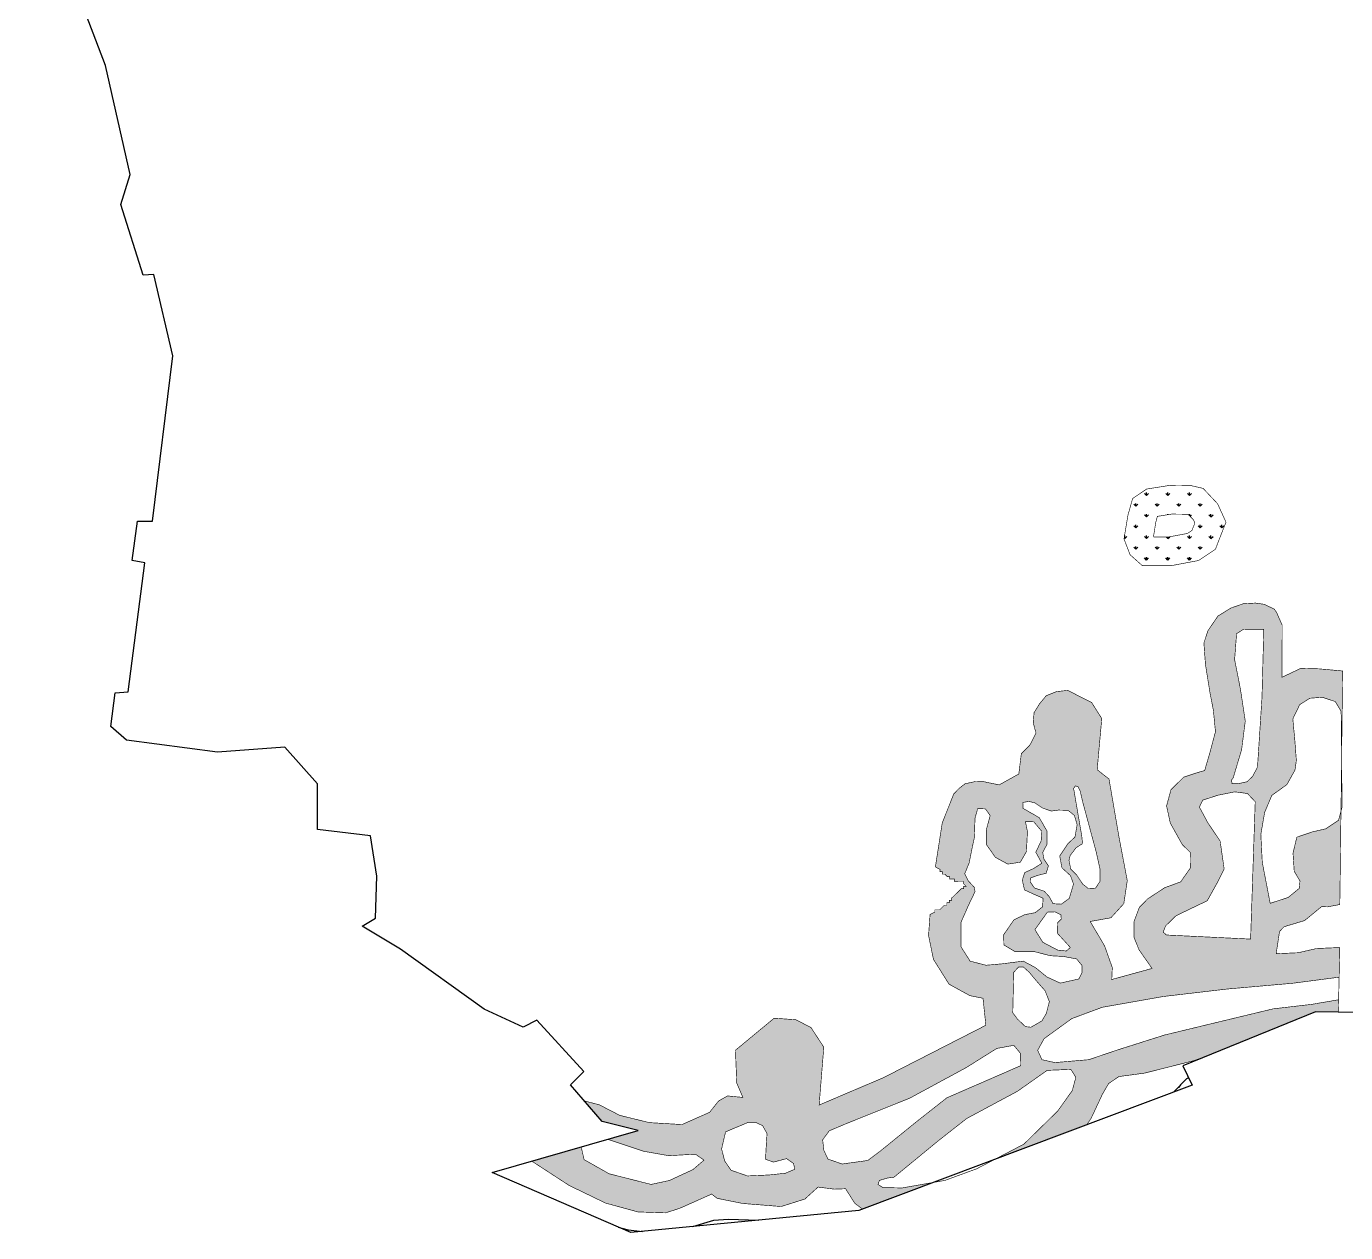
# Model space of a CAD drawing. Header units: metres. Extents: x 261354 to 266452, y 2168453 to 2172813.
# Drawn here: x 261808 to 264011, y 2168453 to 2170467 of the extents above; entities that cross this region are included whole.
import ezdxf

# ---------------------------------------------------------------- set-up
doc = ezdxf.new("R2010")
doc.units = ezdxf.units.M
doc.layers.add('MANGROOVES BUFFER ZONE', color=120, linetype='Continuous')
doc.layers.add('village', color=3, linetype='Continuous')

msp = doc.modelspace()

# ---------------------------------------------------------------- hatches: boundary and pattern name
at = {"layer": 'MANGROOVES BUFFER ZONE'}
h = msp.add_hatch(dxfattribs=at)
h.set_pattern_fill('GRASS', color=256)
h.paths.add_polyline_path([(263797.1, 2169669.9), (263772.9, 2169695.6), (263752.9, 2169700.2), (263717.1, 2169700.6), (263678.6, 2169694.5), (263655.2, 2169678.7), (263647.4, 2169650.8), (263640.8, 2169611.2), (263651, 2169584.8), (263671.3, 2169566.7), (263719.4, 2169566.5), (263765.4, 2169575.2), (263793.5, 2169594), (263799, 2169608.4), (263811.1, 2169639.2)])
h.paths.add_polyline_path([(263759.2, 2169637.8), (263754.3, 2169625.6), (263754.2, 2169625.3), (263746.9, 2169620.4), (263715, 2169614.4), (263689.9, 2169614.5), (263694.2, 2169640.4), (263696.6, 2169648.9), (263720.5, 2169652.7), (263747.9, 2169652.4), (263756.9, 2169642.9)], flags=16)
h = msp.add_hatch(dxfattribs=at)
h.set_pattern_fill('GRASS', color=256)
h.paths.add_polyline_path([(263378.2, 2168643.4), (263463, 2168688.9), (263512.5, 2168723.8), (263552.1, 2168725.4), (263560.4, 2168712.3), (263554.5, 2168690.1), (263530.3, 2168656.1), (263473.7, 2168600.6), (263425.7, 2168575.5), (263578.9, 2168633.1), (263586, 2168643.8), (263604.9, 2168684.2), (263615.3, 2168701.9), (263632.2, 2168713.4), (263675.3, 2168719.2), (263756.3, 2168739.7), (263773.5, 2168745.5), (263960.8, 2168821.7), (263998.7, 2168821.1), (263999.2, 2168841.7), (263954.1, 2168834), (263889.8, 2168826.5), (263794.6, 2168803.6), (263708.2, 2168782.7), (263629.4, 2168757.7), (263582, 2168741.6), (263525.5, 2168736.8), (263503.8, 2168741.6), (263496.7, 2168757.3), (263507.4, 2168776.7), (263553.6, 2168810.2), (263604.5, 2168829.1), (263706.2, 2168847.1), (263813.9, 2168859.7), (263922.1, 2168869.2), (264000, 2168879.4), (264001.1, 2168928.9), (263962.5, 2168927.3), (263931.7, 2168920.2), (263894.9, 2168918.6), (263900.5, 2168955.7), (263908, 2168963.6), (263942.3, 2168973.9), (263970.7, 2168997.2), (263980.6, 2168996.8), (264001.1, 2169000.7), (264001.7, 2169042), (264003.1, 2169156.5), (263999, 2169141.4), (263977.5, 2169127.1), (263955.3, 2169122), (263929.4, 2169113.2), (263923, 2169086.6), (263925, 2169056.4), (263934.6, 2169040.1), (263933.4, 2169027.7), (263915.1, 2169012.6), (263884.9, 2169002.7), (263871.7, 2169071.1), (263869.3, 2169118), (263875.7, 2169154.8), (263887.7, 2169183), (263912.7, 2169200.9), (263926.3, 2169225.2), (263928.6, 2169241.5), (263925.9, 2169276.9), (263922.7, 2169310.7), (263934.2, 2169334.5), (263951.3, 2169345.2), (263972, 2169346.8), (263993.5, 2169339.7), (264003.3, 2169323.4), (264004.1, 2169243.5), (264005.9, 2169390.7), (263966, 2169394.3), (263936.1, 2169395.1), (263904.7, 2169380.3), (263904.9, 2169467.2), (263895.8, 2169488.1), (263891.6, 2169494.1), (263874.7, 2169502.1), (263860.2, 2169504.1), (263840.1, 2169503), (263819.3, 2169495.8), (263797.6, 2169482.4), (263781, 2169458), (263774.2, 2169437.4), (263776.8, 2169401.8), (263784.6, 2169352.9), (263790, 2169325.6), (263793.5, 2169289.3), (263784.2, 2169254.2), (263775.5, 2169224.5), (263758.3, 2169219.4), (263740.6, 2169213.5), (263719.3, 2169192.6), (263711.9, 2169165.4), (263718.1, 2169136.7), (263738, 2169101), (263752, 2169087.1), (263751.7, 2169061.9), (263735.5, 2169038.6), (263708.8, 2169028.8), (263680.3, 2169010.1), (263666.5, 2168996.1), (263657.6, 2168972.4), (263657.5, 2168946), (263665.9, 2168925.1), (263687.7, 2168894), (263620.4, 2168875.5), (263621.3, 2168895.4), (263608.4, 2168931.7), (263584.4, 2168972.4), (263619, 2168978.6), (263640.5, 2169002.2), (263646.3, 2169040.6), (263632.5, 2169113.1), (263615.8, 2169210.3), (263596, 2169225.8), (263603.7, 2169311.3), (263586.8, 2169338), (263546.9, 2169358.3), (263527.9, 2169356.2), (263510.9, 2169349.4), (263499.8, 2169335.9), (263490.6, 2169321), (263489.3, 2169304), (263493.9, 2169287), (263483.5, 2169266.7), (263469.4, 2169252.7), (263465.2, 2169218.7), (263432.4, 2169200.5), (263407.2, 2169205.7), (263393.1, 2169206.2), (263375.5, 2169202.4), (263365.1, 2169194.3), (263356.6, 2169185.4), (263337.4, 2169137.2), (263325.9, 2169063.5), (263333.8, 2169059.4), (263333.8, 2169055.5), (263337.7, 2169055.4), (263337.7, 2169051.4), (263341.7, 2169051.4), (263345.6, 2169047.4), (263349.6, 2169047.3), (263349.5, 2169043.3), (263357.5, 2169043.2), (263357.4, 2169039.3), (263373.3, 2169039.1), (263373.3, 2169035.1), (263377.2, 2169031.1), (263373.2, 2169031.1), (263373.2, 2169027.1), (263369.2, 2169027.2), (263365.2, 2169023.3), (263361.2, 2169019.3), (263357.1, 2169015.4), (263353.1, 2169011.5), (263353.1, 2169007.5), (263349.1, 2169007.5), (263349, 2169003.6), (263345.1, 2169003.6), (263345, 2168999.6), (263341, 2168999.7), (263337, 2168995.8), (263333, 2168991.8), (263325, 2168991.9), (263325, 2168988), (263317, 2168984.1), (263314.5, 2168949), (263322.7, 2168909.1), (263348.7, 2168867.7), (263383.6, 2168848.5), (263405.4, 2168844.2), (263410.2, 2168799.1), (263239.2, 2168711.6), (263131.8, 2168665.9), (263139.6, 2168762.6), (263118.1, 2168795.4), (263093, 2168808.3), (263056.7, 2168810.9), (262992.1, 2168757.4), (262994.2, 2168702.6), (263004.5, 2168678.6), (262978.7, 2168681.1), (262963.8, 2168672.5), (262948.9, 2168653.7), (262902.8, 2168633.3), (262848.4, 2168636.5), (262799, 2168648.6), (262764.9, 2168666.2), (262739.8, 2168672.8), (262769.4, 2168638.3), (262829.9, 2168623.1), (262779.2, 2168608.5), (262838.4, 2168588.8), (262880.7, 2168581.3), (262925.4, 2168583.8), (262939.5, 2168573.9), (262921.3, 2168558.2), (262881.9, 2168539.9), (262851.3, 2168533.3), (262781.2, 2168551.1), (262739.4, 2168574.7), (262734.6, 2168595.7), (262652.2, 2168572.1), (262714.4, 2168531.6), (262775.1, 2168502.2), (262829.2, 2168487.4), (262875, 2168485.8), (262898.8, 2168493.3), (262952.4, 2168517.2), (262961.5, 2168510.1), (263004.2, 2168501.5), (263068.4, 2168496.4), (263108, 2168508.9), (263130, 2168528.9), (263157.4, 2168525.4), (263176, 2168526.1), (263191.3, 2168501.8), (263204.1, 2168492.3), (263321.7, 2168536.5), (263270.1, 2168527.4), (263238, 2168528.1), (263230.1, 2168533.3), (263232.5, 2168540), (263245.9, 2168544), (263256.8, 2168545.4), (263331.4, 2168606.7)])
h.paths.add_polyline_path([(263044.8, 2168618.2), (263043.2, 2168593), (263042.3, 2168575.2), (263055.6, 2168570.6), (263077.5, 2168576.4), (263089.1, 2168568.2), (263091.2, 2168558.6), (263075.5, 2168552), (263048.1, 2168549.1), (263012.1, 2168547.5), (262984.7, 2168557), (262974, 2168572.7), (262969, 2168592.6), (262975.6, 2168621.1), (263013.3, 2168636.9), (263025.8, 2168636.9), (263037.4, 2168631.5)], flags=16)
h.paths.add_polyline_path([(263137.7, 2168607.8), (263148.8, 2168622.9), (263172.2, 2168632.8), (263195.6, 2168642.3), (263282.8, 2168677.2), (263377.2, 2168728.3), (263428.4, 2168760.4), (263456.9, 2168765.6), (263467.7, 2168752.5), (263468.1, 2168731.5), (263428, 2168714), (263345.1, 2168678), (263294.7, 2168638.3), (263233.7, 2168588.8), (263213, 2168573.3), (263170.2, 2168567.4), (263146.4, 2168575.7), (263139.7, 2168590.4)], flags=16)
h.paths.add_polyline_path([(263383.9, 2168906.2), (263368.8, 2168929.9), (263368.8, 2168971.2), (263380.7, 2168998.5), (263392.1, 2169022.2), (263390.9, 2169029.4), (263380.7, 2169040.4), (263374.9, 2169052.2), (263382.3, 2169070.2), (263388, 2169098.8), (263390.9, 2169111.9), (263392.1, 2169144.9), (263396.5, 2169160.9), (263409.5, 2169160.4), (263417.4, 2169149.4), (263410.9, 2169125.3), (263410.9, 2169101.2), (263426, 2169079.6), (263446.9, 2169068.2), (263467.7, 2169071.4), (263477.9, 2169089), (263479.6, 2169122.5), (263476.3, 2169139.2), (263490.2, 2169138.8), (263503.7, 2169122.9), (263502.4, 2169106.5), (263493.5, 2169088.2), (263503.7, 2169069.6), (263490.2, 2169061), (263475.1, 2169054.1), (263471, 2169041.4), (263474.7, 2169025.1), (263491.8, 2169017.3), (263505.7, 2169011.2), (263504.9, 2168996.9), (263492.6, 2168987.1), (263475.1, 2168983.8), (263457.1, 2168975.2), (263439.9, 2168950.3), (263440.3, 2168933.2), (263458.7, 2168922.2), (263490.6, 2168922.2), (263518, 2168915.2), (263539.6, 2168914), (263561.7, 2168909.9), (263570.7, 2168898.9), (263570.7, 2168887), (263565.4, 2168876.4), (263534.3, 2168869.5), (263512.2, 2168879.7), (263492.6, 2168895.6), (263472.6, 2168906.2), (263437.5, 2168901.7), (263410.5, 2168899.3)], flags=16)
h.paths.add_polyline_path([(263455.1, 2168820.1), (263456.7, 2168887.5), (263464.6, 2168896.2), (263473, 2168896.2), (263482.5, 2168887.7), (263495, 2168872.7), (263509, 2168856.8), (263516.2, 2168838.7), (263511.1, 2168818.8), (263503.9, 2168806.5), (263485.5, 2168795.8), (263476.3, 2168796.8), (263462.8, 2168809.6)], flags=16)
h.paths.add_polyline_path([(263505.2, 2168937.7), (263492.1, 2168958.8), (263500.3, 2168970.3), (263512.9, 2168988), (263525.8, 2168988.5), (263535.5, 2168983.7), (263536, 2168976.5), (263529.9, 2168970.3), (263529.3, 2168953.1), (263544.5, 2168936.4), (263551.2, 2168929), (263544.5, 2168923.1), (263530.1, 2168924.6)], flags=16)
h.paths.add_polyline_path([(263491.2, 2169028.4), (263484.6, 2169038.2), (263485, 2169045.2), (263496.5, 2169049.3), (263510.9, 2169053), (263514.6, 2169065.3), (263507.2, 2169076.4), (263505.1, 2169087.5), (263512.1, 2169101), (263512.1, 2169123.6), (263499.4, 2169145.7), (263472.3, 2169161.3), (263471.9, 2169171.2), (263481.7, 2169172.8), (263491.6, 2169170.7), (263505.1, 2169161.7), (263519.5, 2169156.8), (263531.4, 2169158.4), (263547.4, 2169158), (263558.1, 2169149.4), (263562.6, 2169133.8), (263558.9, 2169113.3), (263547.4, 2169102.6), (263533.5, 2169081.7), (263537.2, 2169062), (263551.5, 2169048.9), (263556.5, 2169034.9), (263549.5, 2169011.1), (263536.3, 2169001.3), (263522.4, 2169002.1), (263516.2, 2169013.6), (263507.6, 2169023)], flags=16)
h.paths.add_polyline_path([(263572, 2169034.8), (263562, 2169049.7), (263551.9, 2169060), (263549, 2169074.5), (263550.9, 2169082.6), (263560.9, 2169095.6), (263571.6, 2169102.4), (263570.3, 2169115), (263556.7, 2169194.6), (263559.6, 2169198.8), (263564, 2169197.5), (263567.7, 2169189.9), (263571.7, 2169172.6), (263594.5, 2169088.1), (263600.9, 2169059.2), (263600.9, 2169039.7), (263593.3, 2169028.1), (263581.2, 2169027.4)], flags=16)
h.paths.add_polyline_path([(263706.2, 2168954.5), (263710.2, 2168964.9), (263727.7, 2168982), (263779.8, 2169007), (263795.7, 2169035.6), (263808.1, 2169059.9), (263801.3, 2169106.8), (263780.6, 2169137.6), (263766.7, 2169163.4), (263772.2, 2169175), (263797.7, 2169183.3), (263825.9, 2169188.9), (263847, 2169186.1), (263859.9, 2169172.3), (263852.2, 2168943), (263711.8, 2168949.8)], flags=16)
h.paths.add_polyline_path([(263821.2, 2169202.3), (263820.4, 2169208.6), (263823.2, 2169212.4), (263837.2, 2169259.4), (263843.3, 2169307), (263835.2, 2169360.6), (263825.5, 2169409.8), (263828.8, 2169453), (263840.6, 2169460.5), (263874.2, 2169460.1), (263871.2, 2169346.4), (263863.7, 2169230), (263855.3, 2169214.4), (263846, 2169205.6), (263832.2, 2169202.7)], flags=16)
h = msp.add_hatch(dxfattribs=at)
h.set_pattern_fill('GRASS', color=256)
h.paths.add_polyline_path([(263754.5, 2168699), (263748.7, 2168711.3), (263745.3, 2168709.5), (263723.3, 2168687.3)])

# ---------------------------------------------------------------- linework, layer by layer
at = {"layer": 'MANGROOVES BUFFER ZONE', "const_width": 1}
for points in [[(263717.1, 2169700.6), (263678.6, 2169694.5), (263655.2, 2169678.7), (263647.4, 2169650.8), (263640.8, 2169611.2), (263651, 2169584.8), (263671.3, 2169566.7), (263719.4, 2169566.5), (263765.4, 2169575.2), (263793.5, 2169594), (263799, 2169608.4), (263811.1, 2169639.2), (263797.1, 2169669.9), (263772.9, 2169695.6), (263752.9, 2169700.2)], [(263720.5, 2169652.7), (263696.6, 2169648.9), (263696.6, 2169648.9), (263694.2, 2169640.4), (263690.2, 2169616.2), (263690.9, 2169614.5), (263715, 2169614.4), (263746.9, 2169620.4), (263754.2, 2169625.3), (263754.3, 2169625.6), (263759.2, 2169637.8), (263756.9, 2169642.9), (263748.1, 2169652.2), (263747.2, 2169652.4)]]:
    msp.add_lwpolyline(points, close=True, dxfattribs=at)
at = {"layer": 'MANGROOVES BUFFER ZONE', "const_width": 1, "flags": 128}
for points in [[(262739.8, 2168672.8), (262764.9, 2168666.2), (262799, 2168648.6), (262848.4, 2168636.5), (262902.8, 2168633.3), (262948.9, 2168653.7), (262963.8, 2168672.5), (262978.7, 2168681.1), (263004.5, 2168678.6), (262994.2, 2168702.6), (262992.1, 2168757.4), (263056.7, 2168810.9), (263093, 2168808.3), (263118.1, 2168795.4), (263139.6, 2168762.6), (263131.8, 2168665.9), (263239.2, 2168711.6), (263410.2, 2168799.1), (263405.4, 2168844.2), (263383.6, 2168848.5), (263348.7, 2168867.7), (263322.7, 2168909.1), (263314.5, 2168949), (263317, 2168984.1), (263325, 2168988), (263325, 2168991.9), (263333, 2168991.8), (263337, 2168995.8), (263341, 2168999.7), (263345, 2168999.6), (263345.1, 2169003.6), (263349, 2169003.6), (263349.1, 2169007.5), (263353.1, 2169007.5), (263353.1, 2169011.5), (263357.1, 2169015.4), (263361.2, 2169019.3), (263365.2, 2169023.3), (263369.2, 2169027.2), (263373.2, 2169027.1), (263373.2, 2169031.1), (263377.2, 2169031.1), (263373.3, 2169035.1), (263373.3, 2169039.1), (263357.4, 2169039.3), (263357.5, 2169043.2), (263349.5, 2169043.3), (263349.6, 2169047.3), (263345.6, 2169047.4), (263341.7, 2169051.4), (263337.7, 2169051.4), (263337.7, 2169055.4), (263333.8, 2169055.5), (263333.8, 2169059.4), (263325.9, 2169063.5), (263337.4, 2169137.2), (263356.6, 2169185.4), (263365.1, 2169194.3), (263375.5, 2169202.4), (263393.1, 2169206.2), (263407.2, 2169205.7), (263432.4, 2169200.5), (263465.2, 2169218.7), (263469.4, 2169252.7), (263483.5, 2169266.7), (263493.9, 2169287), (263489.3, 2169304), (263490.6, 2169321), (263499.8, 2169335.9), (263510.9, 2169349.4), (263527.9, 2169356.2), (263546.9, 2169358.3), (263586.8, 2169338), (263603.7, 2169311.3), (263596, 2169225.8), (263615.8, 2169210.3), (263632.5, 2169113.1), (263646.3, 2169040.6), (263640.5, 2169002.2), (263619, 2168978.6), (263584.4, 2168972.4), (263608.4, 2168931.7), (263621.3, 2168895.4), (263620.4, 2168875.5), (263687.7, 2168894), (263665.9, 2168925.1), (263657.5, 2168946), (263657.6, 2168972.4), (263666.5, 2168996.1), (263680.3, 2169010.1), (263708.8, 2169028.8), (263735.5, 2169038.6), (263751.7, 2169061.9), (263752, 2169087.1), (263738, 2169101), (263718.1, 2169136.7), (263711.9, 2169165.4), (263719.3, 2169192.6), (263740.6, 2169213.5), (263758.3, 2169219.4), (263775.5, 2169224.5), (263784.2, 2169254.2), (263793.5, 2169289.3), (263790, 2169325.6), (263784.6, 2169352.9), (263776.8, 2169401.8), (263774.2, 2169437.4), (263781, 2169458), (263797.6, 2169482.4), (263819.3, 2169495.8), (263840.1, 2169503), (263860.2, 2169504.1), (263874.7, 2169502.1), (263891.6, 2169494.1), (263895.8, 2169488.1), (263904.9, 2169467.2), (263904.7, 2169380.3), (263936.1, 2169395.1), (263966, 2169394.3), (264005.9, 2169390.7), (264001.7, 2169042)], [(264001.7, 2169042), (264001.1, 2169000.7), (263980.6, 2168996.8), (263970.7, 2168997.2), (263942.3, 2168973.9), (263908, 2168963.6), (263900.5, 2168955.7), (263894.9, 2168918.6), (263931.7, 2168920.2), (263962.5, 2168927.3), (264001.1, 2168928.9), (263998.7, 2168821.1)], [(263999.2, 2168841.7), (263954.1, 2168834), (263889.8, 2168826.5), (263794.6, 2168803.6), (263708.2, 2168782.7), (263629.4, 2168757.7), (263582, 2168741.6), (263525.5, 2168736.8), (263503.8, 2168741.6), (263496.7, 2168757.3), (263507.4, 2168776.7), (263553.6, 2168810.2), (263604.5, 2168829.1), (263706.2, 2168847.1), (263813.9, 2168859.7), (263922.1, 2168869.2), (264000, 2168879.4)], [(263773.5, 2168745.5), (263756.3, 2168739.7), (263675.3, 2168719.2), (263632.2, 2168713.4), (263615.3, 2168701.9), (263604.9, 2168684.2), (263586, 2168643.8), (263578.9, 2168633.1)], [(262734.6, 2168595.7), (262739.4, 2168574.7), (262781.2, 2168551.1), (262851.3, 2168533.3), (262881.9, 2168539.9), (262921.3, 2168558.2), (262939.5, 2168573.9), (262925.4, 2168583.8), (262880.7, 2168581.3), (262838.4, 2168588.8), (262779.2, 2168608.5)], [(263204.1, 2168492.3), (263191.3, 2168501.8), (263176, 2168526.1), (263157.4, 2168525.4), (263130, 2168528.9), (263108, 2168508.9), (263068.4, 2168496.4), (263004.2, 2168501.5), (262961.5, 2168510.1), (262952.4, 2168517.2), (262898.8, 2168493.3), (262875, 2168485.8), (262829.2, 2168487.4), (262775.1, 2168502.2), (262714.4, 2168531.6), (262652.2, 2168572.1)]]:
    msp.add_lwpolyline(points, dxfattribs=at)
for points in [[(263823.2, 2169212.4), (263837.2, 2169259.4), (263843.3, 2169307), (263835.2, 2169360.6), (263825.5, 2169409.8), (263828.8, 2169453), (263840.6, 2169460.5), (263874.2, 2169460.1), (263871.2, 2169346.4), (263863.7, 2169230), (263855.3, 2169214.4), (263846, 2169205.6), (263832.2, 2169202.7), (263821.2, 2169202.3), (263820.4, 2169208.6)], [(264003.3, 2169323.4), (263993.5, 2169339.7), (263972, 2169346.8), (263951.3, 2169345.2), (263934.2, 2169334.5), (263922.7, 2169310.7), (263925.9, 2169276.9), (263928.6, 2169241.5), (263926.3, 2169225.2), (263912.7, 2169200.9), (263887.7, 2169183), (263875.7, 2169154.8), (263869.3, 2169118), (263871.7, 2169071.1), (263884.9, 2169002.7), (263915.1, 2169012.6), (263933.4, 2169027.7), (263934.6, 2169040.1), (263925, 2169056.4), (263923, 2169086.6), (263929.4, 2169113.2), (263955.3, 2169122), (263977.5, 2169127.1), (263999, 2169141.4), (264005, 2169163.6)], [(263571.7, 2169172.6), (263594.5, 2169088.1), (263600.9, 2169059.2), (263600.9, 2169039.7), (263593.3, 2169028.1), (263581.2, 2169027.4), (263572, 2169034.8), (263562, 2169049.7), (263551.9, 2169060), (263549, 2169074.5), (263550.9, 2169082.6), (263560.9, 2169095.6), (263571.6, 2169102.4), (263570.3, 2169115), (263556.7, 2169194.6), (263559.6, 2169198.8), (263564, 2169197.5), (263567.7, 2169189.9)], [(263859.9, 2169172.3), (263852.2, 2168943), (263711.8, 2168949.8), (263706.2, 2168954.5), (263710.2, 2168964.9), (263727.7, 2168982), (263779.8, 2169007), (263795.7, 2169035.6), (263808.1, 2169059.9), (263801.3, 2169106.8), (263780.6, 2169137.6), (263766.7, 2169163.4), (263772.2, 2169175), (263797.7, 2169183.3), (263825.9, 2169188.9), (263847, 2169186.1)], [(263392.1, 2169022.2), (263380.7, 2168998.5), (263368.8, 2168971.2), (263368.8, 2168929.9), (263383.9, 2168906.2), (263410.5, 2168899.3), (263437.5, 2168901.7), (263472.6, 2168906.2), (263492.6, 2168895.6), (263512.2, 2168879.7), (263534.3, 2168869.5), (263565.4, 2168876.4), (263570.7, 2168887), (263570.7, 2168898.9), (263561.7, 2168909.9), (263539.6, 2168914), (263518, 2168915.2), (263490.6, 2168922.2), (263458.7, 2168922.2), (263440.3, 2168933.2), (263439.9, 2168950.3), (263457.1, 2168975.2), (263475.1, 2168983.8), (263492.6, 2168987.1), (263504.9, 2168996.9), (263505.7, 2169011.2), (263491.8, 2169017.3), (263474.7, 2169025.1), (263471, 2169041.4), (263475.1, 2169054.1), (263490.2, 2169061), (263503.7, 2169069.6), (263493.5, 2169088.2), (263502.4, 2169106.5), (263503.7, 2169122.9), (263490.2, 2169138.8), (263476.3, 2169139.2), (263479.6, 2169122.5), (263477.9, 2169089), (263467.7, 2169071.4), (263446.9, 2169068.2), (263426, 2169079.6), (263410.9, 2169101.2), (263410.9, 2169125.3), (263417.4, 2169149.4), (263409.5, 2169160.4), (263396.5, 2169160.9), (263392.1, 2169144.9), (263390.9, 2169111.9), (263388, 2169098.8), (263382.3, 2169070.2), (263374.9, 2169052.2), (263380.7, 2169040.4), (263390.9, 2169029.4)], [(263472.3, 2169161.3), (263499.4, 2169145.7), (263512.1, 2169123.6), (263512.1, 2169101), (263505.1, 2169087.5), (263507.2, 2169076.4), (263514.6, 2169065.3), (263510.9, 2169053), (263496.5, 2169049.3), (263485, 2169045.2), (263484.6, 2169038.2), (263491.2, 2169028.4), (263507.6, 2169023), (263516.2, 2169013.6), (263522.4, 2169002.1), (263536.3, 2169001.3), (263549.5, 2169011.1), (263556.5, 2169034.9), (263551.5, 2169048.9), (263537.2, 2169062), (263533.5, 2169081.7), (263547.4, 2169102.6), (263558.9, 2169113.3), (263562.6, 2169133.8), (263558.1, 2169149.4), (263547.4, 2169158), (263531.4, 2169158.4), (263519.5, 2169156.8), (263505.1, 2169161.7), (263491.6, 2169170.7), (263481.7, 2169172.8), (263471.9, 2169171.2)], [(263492.1, 2168958.8), (263505.2, 2168937.7), (263530.1, 2168924.6), (263544.5, 2168923.1), (263551.2, 2168929), (263544.5, 2168936.4), (263529.3, 2168953.1), (263529.9, 2168970.3), (263536, 2168976.5), (263535.5, 2168983.7), (263525.8, 2168988.5), (263512.9, 2168988), (263500.3, 2168970.3)], [(263456.7, 2168887.5), (263455.1, 2168820.1), (263462.8, 2168809.6), (263476.3, 2168796.8), (263485.5, 2168795.8), (263503.9, 2168806.5), (263511.1, 2168818.8), (263516.2, 2168838.7), (263509, 2168856.8), (263495, 2168872.7), (263482.5, 2168887.7), (263473, 2168896.2), (263464.6, 2168896.2)], [(263195.6, 2168642.3), (263282.8, 2168677.2), (263377.2, 2168728.3), (263428.4, 2168760.4), (263456.9, 2168765.6), (263467.7, 2168752.5), (263468.1, 2168731.5), (263428, 2168714), (263345.1, 2168678), (263294.7, 2168638.3), (263233.7, 2168588.8), (263213, 2168573.3), (263170.2, 2168567.4), (263146.4, 2168575.7), (263139.7, 2168590.4), (263137.7, 2168607.8), (263148.8, 2168622.9), (263172.2, 2168632.8)], [(263256.8, 2168545.4), (263331.4, 2168606.7), (263378.2, 2168643.4), (263463, 2168688.9), (263512.5, 2168723.8), (263552.1, 2168725.4), (263560.4, 2168712.3), (263554.5, 2168690.1), (263530.3, 2168656.1), (263473.7, 2168600.6), (263394.8, 2168559.4), (263341.8, 2168540), (263270.1, 2168527.4), (263238, 2168528.1), (263230.1, 2168533.3), (263232.5, 2168540), (263245.9, 2168544)], [(263013.3, 2168636.9), (262975.6, 2168621.1), (262969, 2168592.6), (262974, 2168572.7), (262984.7, 2168557), (263012.1, 2168547.5), (263048.1, 2168549.1), (263075.5, 2168552), (263091.2, 2168558.6), (263089.1, 2168568.2), (263077.5, 2168576.4), (263055.6, 2168570.6), (263042.3, 2168575.2), (263043.2, 2168593), (263044.8, 2168618.2), (263037.4, 2168631.5), (263025.8, 2168636.9)]]:
    msp.add_lwpolyline(points, close=True, dxfattribs=at)
at = {"layer": 'MANGROOVES BUFFER ZONE'}
msp.add_lwpolyline([(263748.7, 2168711.3), (263745.3, 2168709.5), (263723.3, 2168687.3)], dxfattribs=at)
at = {"layer": 'MANGROOVES BUFFER ZONE', "flags": 128}
for points in [[(262920.8, 2168462.9), (262956.2, 2168473.7), (262980.1, 2168475.2), (263030.9, 2168473.7)], [(262796.1, 2168462.1), (262812.7, 2168457.7), (262836.7, 2168454.7)]]:
    msp.add_lwpolyline(points, dxfattribs=at)
at = {"layer": 'village', "color": 3}
msp.add_polyline3d([(264187.4, 2168818.3, 0), (263960.8, 2168821.7, 0), (263739.2, 2168731.5, 0), (263754.5, 2168699, 0), (263198, 2168490, 0), (262817.5, 2168452.8, 0), (262586, 2168553.1, 0), (262829.9, 2168623.1, 0), (262769.4, 2168638.3, 0), (262716.8, 2168699.6, 0), (262738.8, 2168721.8, 0), (262660.2, 2168807.6, 0), (262637.8, 2168795.7, 0), (262572.4, 2168825.7, 0), (262432.7, 2168925.9, 0), (262368.8, 2168964.8, 0), (262390.9, 2168977.7, 0), (262393.1, 2169047.9, 0), (262382.6, 2169115.3, 0), (262294, 2169126.1, 0), (262294.2, 2169202, 0), (262239.6, 2169263.3, 0), (262127.4, 2169255.4, 0), (261975.5, 2169275.2, 0), (261949.3, 2169298.2, 0), (261956.4, 2169354.1, 0), (261978.4, 2169356.1, 0), (262006.2, 2169571.3, 0), (261984.6, 2169575.2, 0), (261993.7, 2169640.7, 0), (262018.5, 2169641.1, 0), (262052.8, 2169916.8, 0), (262020.8, 2170052.7, 0), (262003, 2170051.7, 0), (261965.9, 2170169.4, 0), (261981.6, 2170219.5, 0), (261940.2, 2170401.8, 0), (261808.2, 2170747.9, 0)], dxfattribs=at)

doc.saveas('drawing.dxf')
